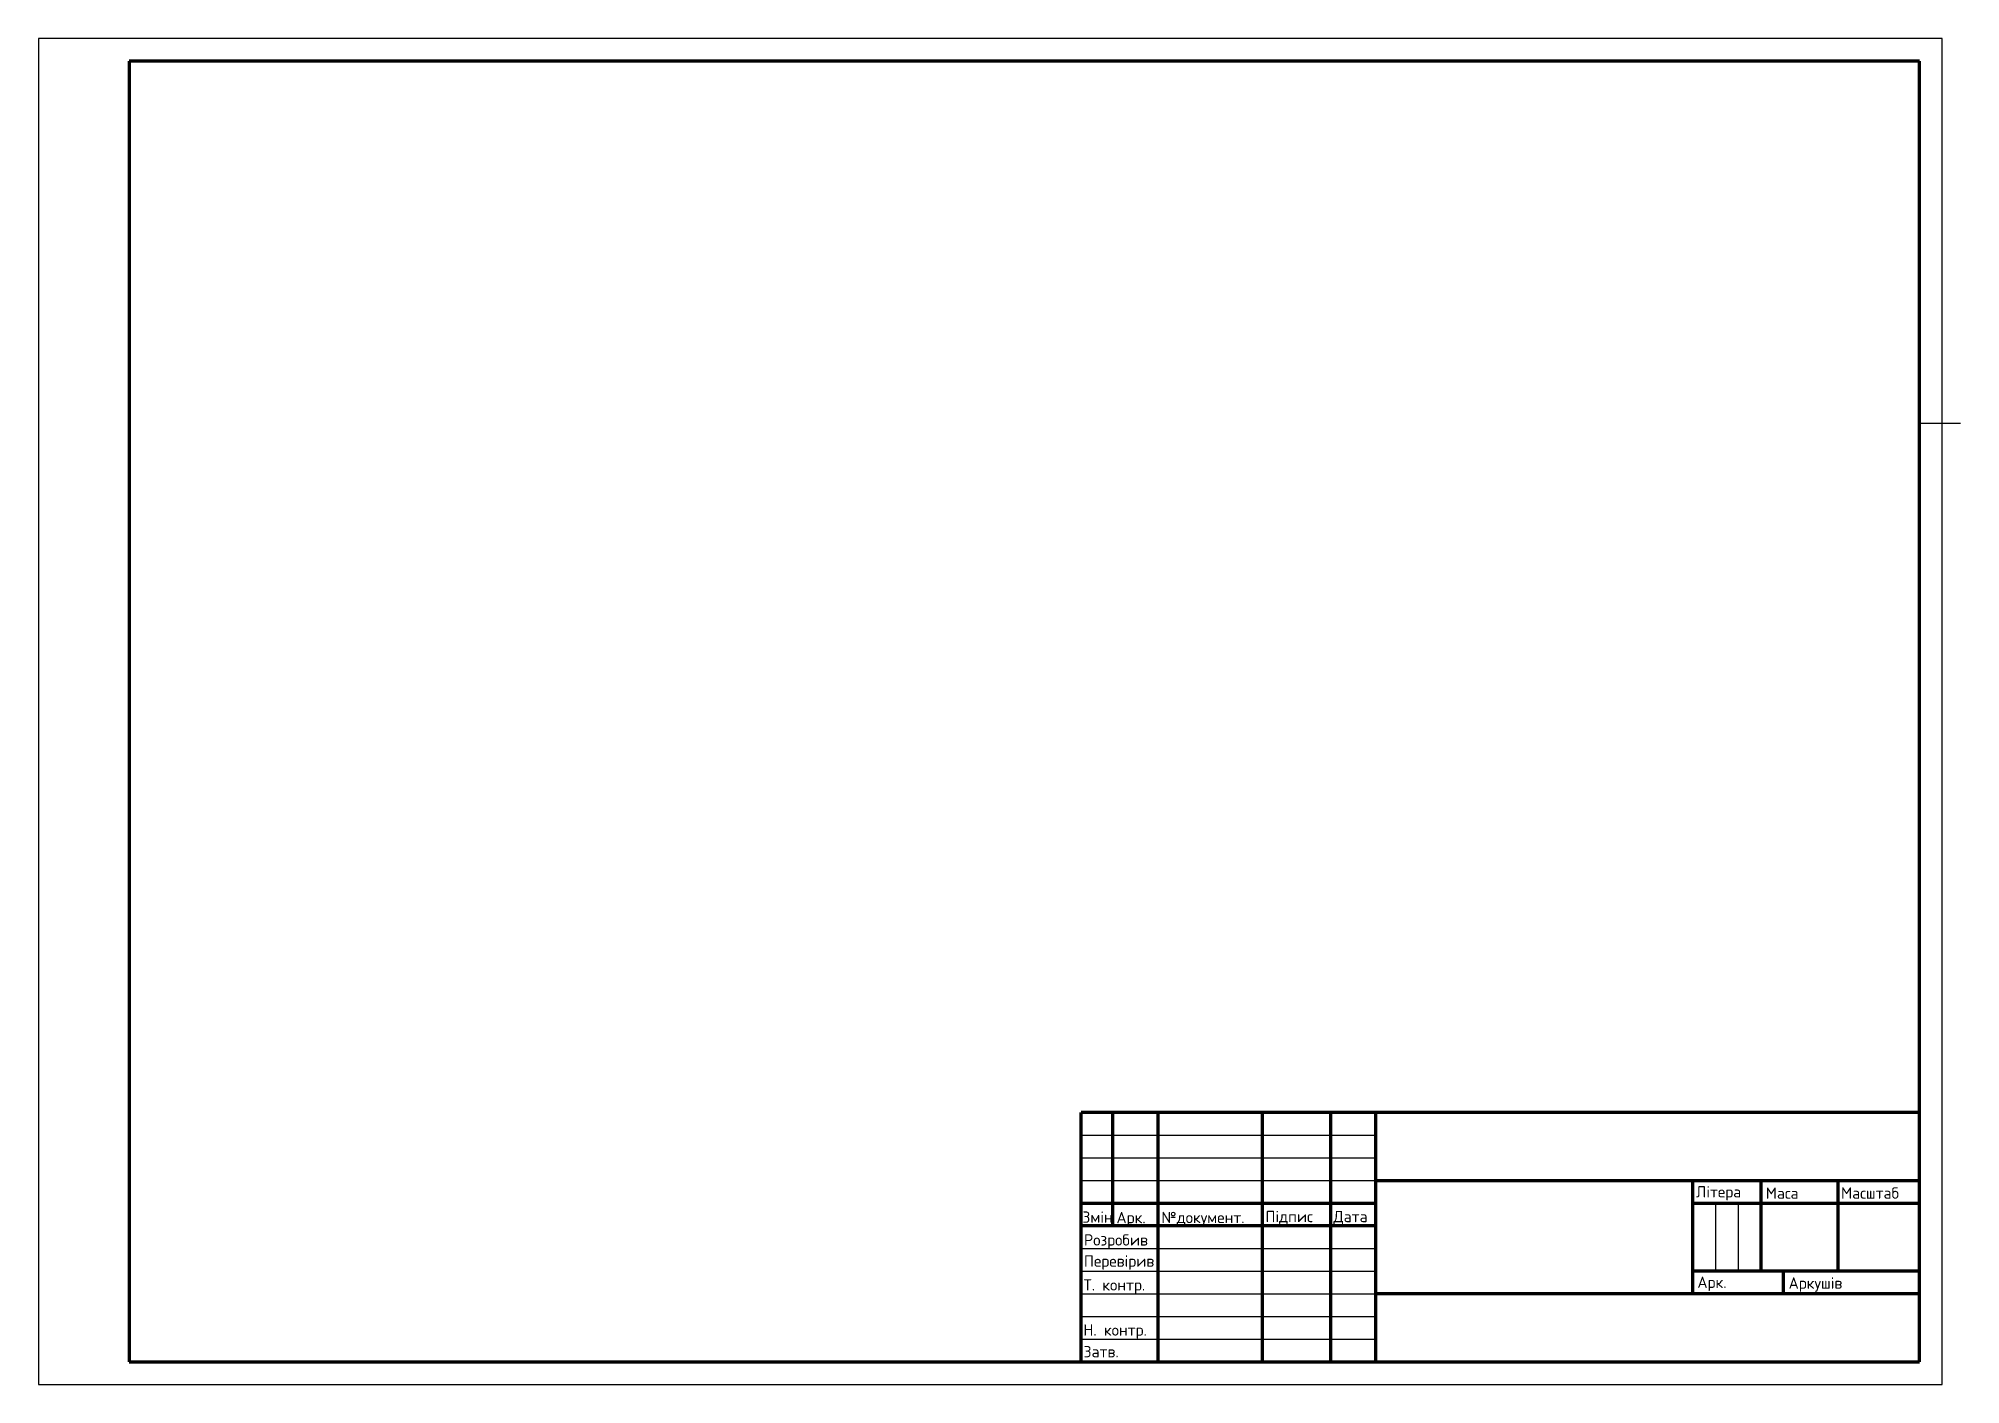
# Model space of a CAD drawing. Header units: millimetres. Extents: x -91 to 424, y 0 to 909.
# Drawn here: x 0 to 424.1, y 0 to 297 of the extents above; entities outside this region: 2.
import ezdxf

# ---------------------------------------------------------------- set-up
doc = ezdxf.new("R2010")
doc.units = ezdxf.units.MM
doc.linetypes.add('CENTER2', pattern=[28.575, 19.05, -3.175, 3.175, -3.175])
doc.layers.get('0').update_dxf_attribs({"color": 31})
for name, color, linetype in [('dopom', 11, 'Continuous'), ('osi', 51, 'CENTER2'), ('r-text', 45, 'Continuous')]:
    doc.layers.add(name, color=color, linetype=linetype)
doc.layers.add('r-kontyr', color=93, linetype='Continuous', lineweight=70)
doc.layers.add('r-tonka', color=151, linetype='Continuous', lineweight=25)
doc.styles.add('ДСТУ', font='isocpeur.ttf', dxfattribs={"height": 5})

msp = doc.modelspace()

# ---------------------------------------------------------------- linework, layer by layer
for p, q in [((230, 60), (230, 60)), ((365, 45), (365, 45)), ((230, 35), (230, 35)), ((230, 35), (230, 35)), ((230, 35), (230, 35)), ((230, 35), (230, 35)), ((380, 25), (380, 25)), ((415, 20), (415, 20)), ((247, 5), (247, 5)), ((247, 5), (247, 5)), ((247, 5), (247, 5)), ((247, 5), (247, 5)), ((247, 5), (247, 5)), ((247, 5), (247, 5)), ((247, 5), (247, 5))]:
    msp.add_line(p, q)
at = {"layer": 'dopom', "extrusion": (-0.646804, 3.41713e-15, 0.762656)}
msp.add_line((-91.11, 894.3, -167.42), (-91.11, 909.48, -167.42), dxfattribs=at)
at = {"layer": 'dopom'}
msp.add_line((-76.37, 909.48, -179.92), (-76.37, 894.48, -179.92), dxfattribs=at)
at = {"layer": 'osi'}
msp.add_line((415, 212.15), (424.09, 212.15), dxfattribs=at)
at = {"layer": 'r-kontyr'}
for p, q in [((415, 292), (20, 292)), ((20, 292), (20, 5)), ((415, 5), (415, 292)), ((229.99, 60.01), (229.99, 5.01)), ((415.09, 60), (230.09, 60)), ((237, 60), (237, 35)), ((247, 60), (247, 5)), ((270, 60), (270, 5)), ((285.09, 60), (285.09, 5)), ((295, 60), (295, 5)), ((295, 45), (415, 45)), ((365, 20), (365, 45)), ((380, 45), (380, 25)), ((397, 45), (397, 25)), ((230, 40), (295, 40)), ((365, 40), (415, 40)), ((295, 35), (230, 35)), ((415, 25), (365, 25)), ((385, 20), (385, 25)), ((415, 20), (295, 20)), ((20, 5), (415, 5))]:
    msp.add_line(p, q, dxfattribs=at)
at = {"layer": 'r-tonka'}
for p, q in [((420, 297), (0, 297)), ((0, 297), (0, 0)), ((420, 0), (420, 297)), ((230.09, 55), (295.09, 55)), ((289.61, 55), (289.61, 55)), ((229.96, 50), (294.96, 50)), ((229.99, 45), (294.99, 45)), ((370, 40), (370, 25)), ((375, 40), (375, 25)), ((229.99, 30), (294.99, 30)), ((229.99, 25), (294.99, 25)), ((230, 20), (295, 20)), ((230.01, 15), (295.01, 15)), ((229.96, 10), (294.96, 10)), ((0, 0), (420, 0))]:
    msp.add_line(p, q, dxfattribs=at)

# ---------------------------------------------------------------- texts
at = {"layer": 'r-text', "char_height": 2.5, "attachment_point": 1, "style": 'ДСТУ'}
for s, width, gutter_width, insert in [('Літера', 10, 12.5, (365.72, 43.78)), ('Маса', 10, 12.5, (381.11, 43.48)), ('Масштаб', 10, 12.5, (397.72, 43.51)), ('Змін', 10, 25, (230.33, 38.19)), ('Підпис', 10, 12.5, (270.72, 38.32)), ('Арк.', 10, 12.5, (237.85, 38.09)), ('\\pxi-3,l4,t4;№документ.', 22.4284, 12.5, (245.26, 38.11)), ('Розробив', 12.3107, 12.5, (230.67, 33.16)), ('Перевірив', 10, 12.5, (230.67, 28.5)), ('Т. контр.', 14.4795, 12.5, (230.62, 23.24)), ('Арк.', 10, 12.5, (366.02, 23.81)), ('Аркушів', 10, 12.5, (386.15, 23.64)), ('Н. контр.', 14.8418, 12.5, (230.54, 13.29)), ('Затв.', 10, 12.5, (230.6, 8.51))]:
    msp.add_mtext_dynamic_manual_height_columns(s, width=width, gutter_width=gutter_width, heights=[0], dxfattribs=dict(at, insert=insert))
at = {"layer": 'r-text', "insert": (285.73, 38.32), "char_height": 2.5, "attachment_point": 1, "style": 'ДСТУ'}
msp.add_mtext('Дата', dxfattribs=at)

doc.saveas('drawing.dxf')
